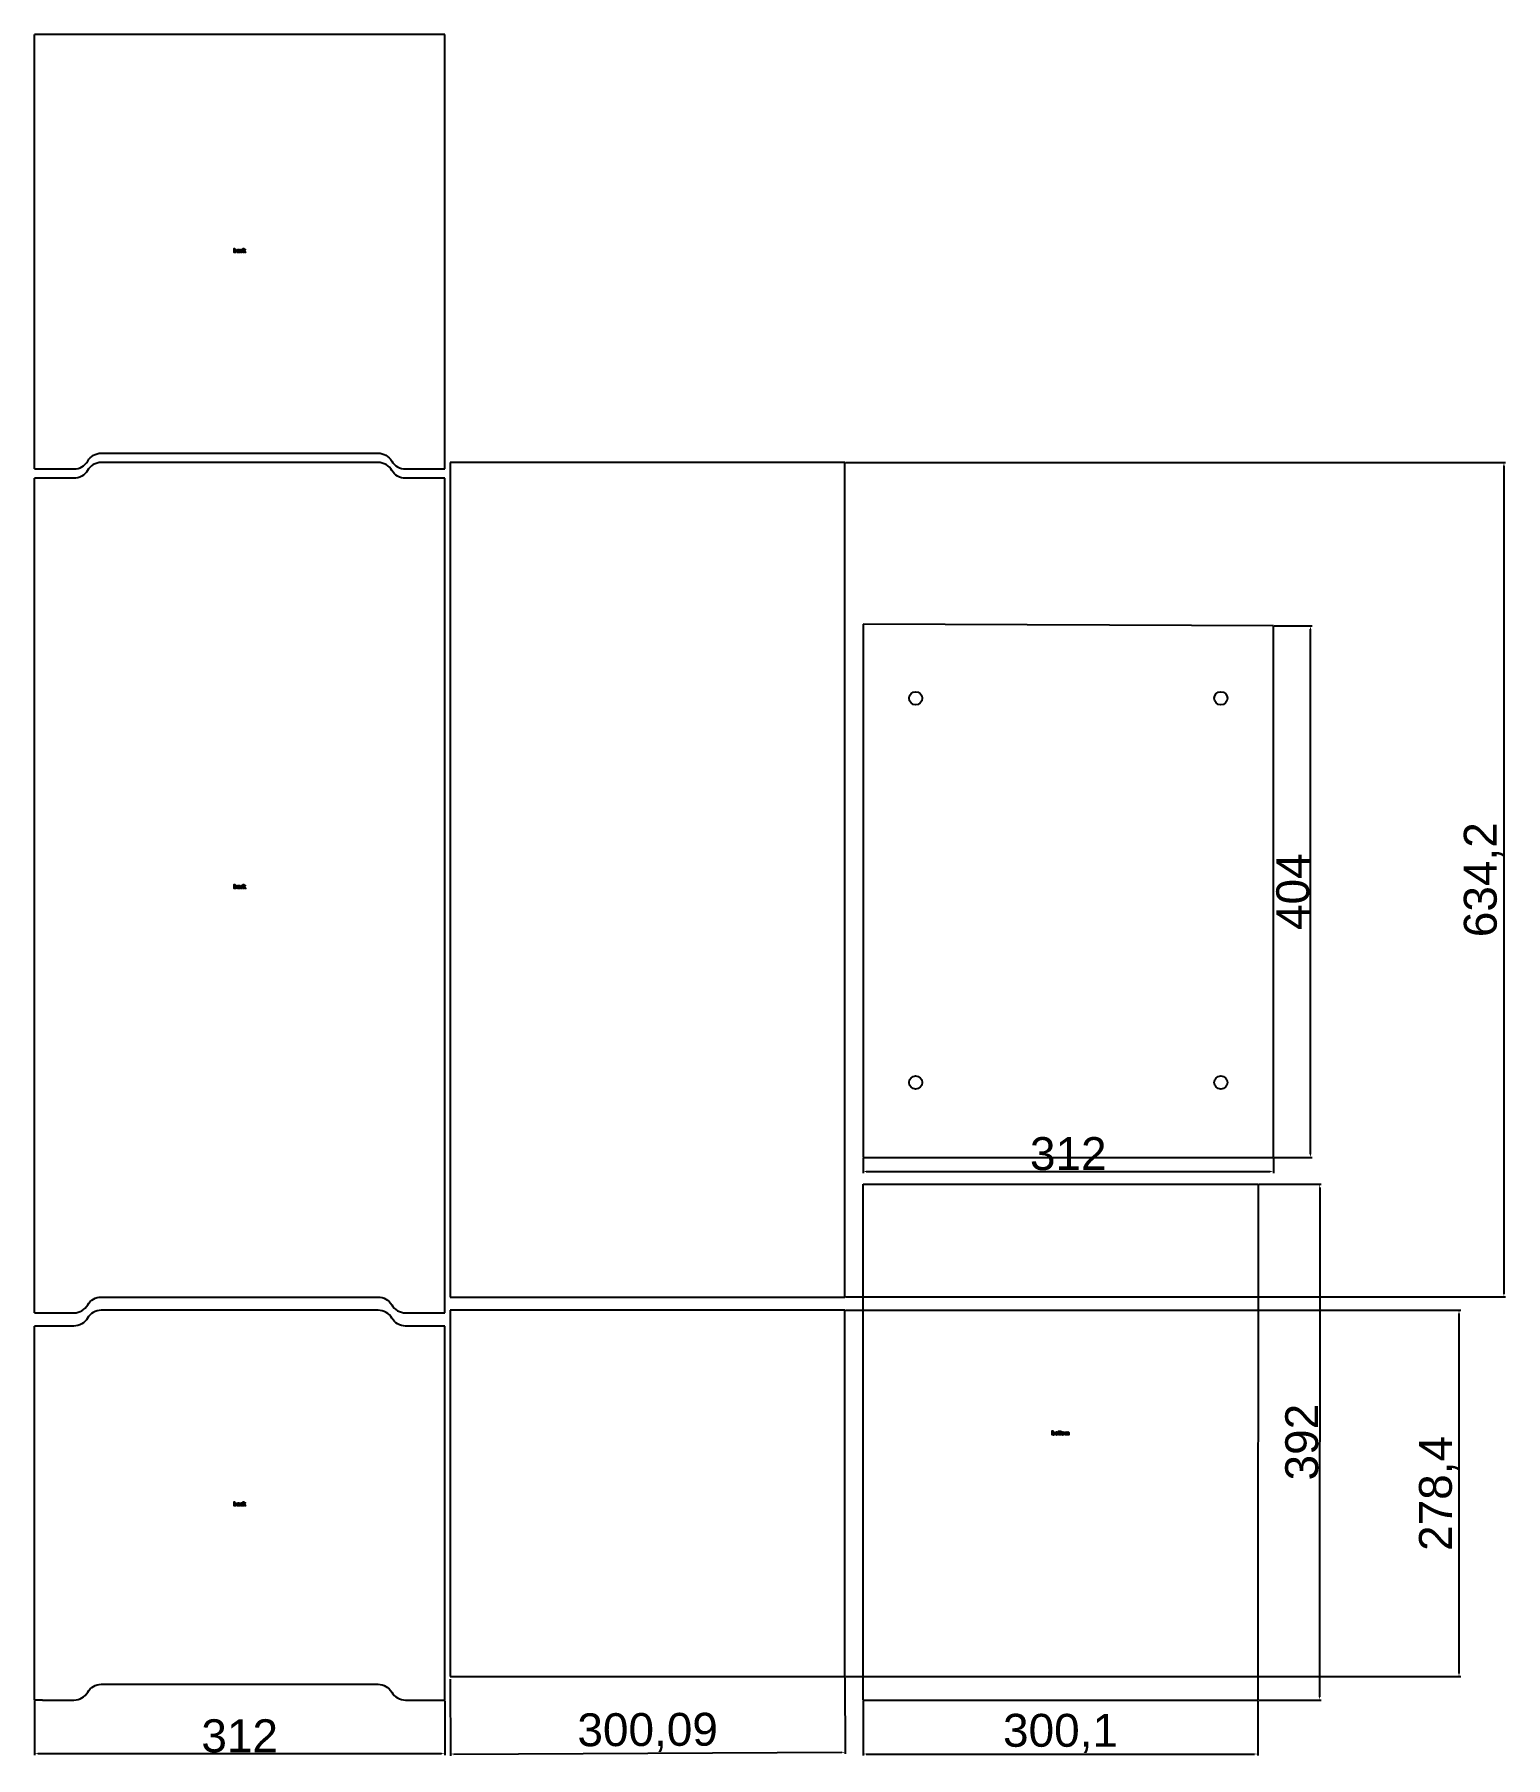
# Model space of a CAD drawing. Header units: millimetres. Extents: x -91 to 6779, y -36 to 1655.
# Drawn here: x 1159 to 2277, y -36 to 1274 of the extents above; entities that cross this region are included whole.
import ezdxf

# ---------------------------------------------------------------- set-up
doc = ezdxf.new("R2010")
doc.units = ezdxf.units.MM
doc.layers.add('Layer_0', color=7, linetype='Continuous')
doc.styles.get("Standard").update_dxf_attribs({"font": 'arial.ttf'})
doc.dimstyles.new('ISO-25', dxfattribs={"dimtxt": 2.5, "dimasz": 2.5, "dimexe": 1.25, "dimexo": 0.625, "dimtad": 1, "dimtxsty": 'Standard', "dimcen": 2.5, "dimadec": 0, "dimazin": 0, "dimtfac": 1, "dimtmove": 0, "dimatfit": 3, "dimfxl": 1, "dimarcsym": 0})

# ---------------------------------------------------------------- blocks, each defined once
blk = doc.blocks.new('*D88')
at = {"layer": 'Defpoints', "color": 0, "transparency": 16777216}
for p in [(1158.5, 8), (1470.5, 8), (1470.5, -32.7)]:
    blk.add_point(p, dxfattribs=at)
at = {"layer": 'Layer_0', "color": 0, "lineweight": -2, "transparency": 16777216}
for p, q in [((1158.5, 7.4), (1158.5, -33.9)), ((1470.5, 7.4), (1470.5, -33.9)), ((1161, -32.7), (1468, -32.7))]:
    blk.add_line(p, q, dxfattribs=at)
at = {"layer": 'Layer_0', "color": 0, "transparency": 16777216}
for points in [[(1161, -32.3), (1161, -33.1), (1158.5, -32.7)], [(1468, -32.3), (1468, -33.1), (1470.5, -32.7)]]:
    blk.add_solid(points, dxfattribs=at)
at = {"layer": 'Layer_0', "color": 0, "transparency": 16777216, "insert": (1314.5, -19.3), "char_height": 25, "attachment_point": 5}
blk.add_mtext('312', dxfattribs=at)
blk = doc.blocks.new('*D89')
at = {"layer": 'Defpoints', "color": 0, "transparency": 16777216}
for p in [(1474.4, 24.4), (1774.5, 25.8), (1774.7, -31.7)]:
    blk.add_point(p, dxfattribs=at)
at = {"layer": 'Layer_0', "color": 0, "lineweight": -2, "transparency": 16777216}
for p, q in [((1474.4, 23.8), (1474.7, -34.3)), ((1774.5, 25.2), (1774.7, -32.9)), ((1477.2, -33), (1772.2, -31.7))]:
    blk.add_line(p, q, dxfattribs=at)
at = {"layer": 'Layer_0', "color": 0, "transparency": 16777216}
for points in [[(1477.2, -32.6), (1477.2, -33.4), (1474.7, -33)], [(1772.2, -31.3), (1772.2, -32.1), (1774.7, -31.7)]]:
    blk.add_solid(points, dxfattribs=at)
at = {"layer": 'Layer_0', "color": 0, "transparency": 16777216, "insert": (1624.6, -16.7), "char_height": 25, "width": 12.128, "attachment_point": 5, "rotation": 0.2618}
blk.add_mtext('300,09', dxfattribs=at)
blk = doc.blocks.new('*D90')
at = {"layer": 'Defpoints', "color": 0, "transparency": 16777216}
for p in [(1788.3, 8), (2088.4, 8), (2088.4, -33)]:
    blk.add_point(p, dxfattribs=at)
at = {"layer": 'Layer_0', "color": 0, "lineweight": -2, "transparency": 16777216}
for p, q in [((1788.3, 7.4), (1788.3, -34.2)), ((2088.4, 7.4), (2088.4, -34.2)), ((1790.8, -33), (2085.9, -33))]:
    blk.add_line(p, q, dxfattribs=at)
at = {"layer": 'Layer_0', "color": 0, "transparency": 16777216}
for points in [[(1790.8, -32.6), (1790.8, -33.4), (1788.3, -33)], [(2085.9, -32.6), (2085.9, -33.4), (2088.4, -33)]]:
    blk.add_solid(points, dxfattribs=at)
at = {"layer": 'Layer_0', "color": 0, "transparency": 16777216, "insert": (1938.4, -17.3), "char_height": 25, "attachment_point": 5}
blk.add_mtext('300,1', dxfattribs=at)
blk = doc.blocks.new('*D91')
at = {"layer": 'Defpoints', "color": 0, "transparency": 16777216}
for p in [(1788.3, 420.3), (2100.3, 420.3), (2100.3, 409.7)]:
    blk.add_point(p, dxfattribs=at)
at = {"layer": 'Layer_0', "color": 0, "lineweight": -2, "transparency": 16777216}
for p, q in [((1788.3, 419.7), (1788.3, 408.4)), ((2100.3, 419.7), (2100.3, 408.4)), ((1790.8, 409.7), (2097.8, 409.7))]:
    blk.add_line(p, q, dxfattribs=at)
at = {"layer": 'Layer_0', "color": 0, "transparency": 16777216}
for points in [[(1790.8, 410.1), (1790.8, 409.2), (1788.3, 409.7)], [(2097.8, 410.1), (2097.8, 409.2), (2100.3, 409.7)]]:
    blk.add_solid(points, dxfattribs=at)
at = {"layer": 'Layer_0', "color": 0, "transparency": 16777216, "insert": (1944.3, 423.1), "char_height": 25, "attachment_point": 5}
blk.add_mtext('312', dxfattribs=at)
blk = doc.blocks.new('*D92')
at = {"layer": 'Defpoints', "color": 0, "transparency": 16777216}
for p in [(2088.5, 400), (2088.4, 8), (2135.3, 8)]:
    blk.add_point(p, dxfattribs=at)
at = {"layer": 'Layer_0', "color": 0, "lineweight": -2, "transparency": 16777216}
for p, q in [((2089.2, 400), (2136.6, 400)), ((2135.4, 397.5), (2135.3, 10.5)), ((2089.1, 8), (2136.5, 8))]:
    blk.add_line(p, q, dxfattribs=at)
at = {"layer": 'Layer_0', "color": 0, "transparency": 16777216}
for points in [[(2135, 397.5), (2135.8, 397.5), (2135.4, 400)], [(2134.9, 10.5), (2135.7, 10.5), (2135.3, 8)]]:
    blk.add_solid(points, dxfattribs=at)
at = {"layer": 'Layer_0', "color": 0, "transparency": 16777216, "insert": (2121.9, 204), "char_height": 25, "attachment_point": 5, "rotation": 89.9858}
blk.add_mtext('392', dxfattribs=at)
blk = doc.blocks.new('*D93')
at = {"layer": 'Defpoints', "color": 0, "transparency": 16777216}
for p in [(2100.3, 824.3), (2128.4, 824.3), (2100.3, 420.3)]:
    blk.add_point(p, dxfattribs=at)
at = {"layer": 'Layer_0', "color": 0, "lineweight": -2, "transparency": 16777216}
for p, q in [((2100.9, 824.3), (2129.7, 824.3)), ((2128.4, 422.8), (2128.4, 821.8)), ((2100.9, 420.3), (2129.7, 420.3))]:
    blk.add_line(p, q, dxfattribs=at)
at = {"layer": 'Layer_0', "color": 0, "transparency": 16777216}
for points in [[(2128, 821.8), (2128.9, 821.8), (2128.4, 824.3)], [(2128, 422.8), (2128.9, 422.8), (2128.4, 420.3)]]:
    blk.add_solid(points, dxfattribs=at)
at = {"layer": 'Layer_0', "color": 0, "transparency": 16777216, "insert": (2115.1, 622.3), "char_height": 25, "attachment_point": 5, "rotation": 90}
blk.add_mtext('404', dxfattribs=at)
blk = doc.blocks.new('*D99')
at = {"layer": 'Defpoints', "color": 0, "transparency": 16777216}
for p in [(1774.5, 948.5), (1774.5, 314.3), (2275.4, 314.3)]:
    blk.add_point(p, dxfattribs=at)
at = {"layer": 'Layer_0', "color": 0, "lineweight": -2, "transparency": 16777216}
for p, q in [((1775.1, 948.5), (2276.7, 948.5)), ((2275.4, 946), (2275.4, 316.8)), ((1775.1, 314.3), (2276.7, 314.3))]:
    blk.add_line(p, q, dxfattribs=at)
at = {"layer": 'Layer_0', "color": 0, "transparency": 16777216}
for points in [[(2275, 946), (2275.9, 946), (2275.4, 948.5)], [(2275, 316.8), (2275.9, 316.8), (2275.4, 314.3)]]:
    blk.add_solid(points, dxfattribs=at)
at = {"layer": 'Layer_0', "color": 0, "transparency": 16777216, "insert": (2259.8, 631.4), "char_height": 25, "attachment_point": 5, "rotation": 90}
blk.add_mtext('634,2', dxfattribs=at)
blk = doc.blocks.new('*D100')
at = {"layer": 'Defpoints', "color": 0, "transparency": 16777216}
for p in [(1774.5, 304.2), (1774.5, 25.8), (2241.3, 25.8)]:
    blk.add_point(p, dxfattribs=at)
at = {"layer": 'Layer_0', "color": 0, "lineweight": -2, "transparency": 16777216}
for p, q in [((1775.1, 304.2), (2242.6, 304.2)), ((2241.3, 301.7), (2241.3, 28.3)), ((1775.1, 25.8), (2242.6, 25.8))]:
    blk.add_line(p, q, dxfattribs=at)
at = {"layer": 'Layer_0', "color": 0, "transparency": 16777216}
for points in [[(2240.9, 301.7), (2241.7, 301.7), (2241.3, 304.2)], [(2240.9, 28.3), (2241.7, 28.3), (2241.3, 25.8)]]:
    blk.add_solid(points, dxfattribs=at)
at = {"layer": 'Layer_0', "color": 0, "transparency": 16777216, "insert": (2225.7, 165), "char_height": 25, "attachment_point": 5, "rotation": 90}
blk.add_mtext('278,4', dxfattribs=at)

msp = doc.modelspace()

# ---------------------------------------------------------------- linework, layer by layer
at = {"layer": 'Layer_0'}
for p, q in [((1158.502, 943.528), (1158.502, 1273.728)), ((1470.502, 943.528), (1470.502, 1273.728)), ((1774.475, 948.456), (1474.392, 948.456)), ((1474.392, 948.456), (1474.392, 314.256)), ((1774.475, 314.256), (1774.475, 948.456)), ((1158.502, 302.256), (1158.502, 936.456)), ((1470.502, 302.256), (1470.502, 936.456)), ((2100.309, 824.322), (1788.309, 825.572)), ((1788.309, 825.572), (1788.309, 420.322)), ((2100.309, 420.322), (2100.309, 824.322)), ((1788.309, 420.322), (2100.309, 420.322)), ((1788.347, 8.01), (1788.444, 400.01)), ((1788.444, 400.01), (2088.544, 400.01)), ((2088.544, 400.01), (2088.447, 8.01)), ((1474.392, 314.256), (1774.475, 314.256)), ((1774.475, 304.21), (1474.392, 304.21)), ((1474.392, 304.21), (1474.392, 25.81)), ((1774.475, 25.81), (1774.475, 304.21)), ((1158.502, 8.01), (1158.502, 292.21)), ((1470.502, 8.01), (1470.502, 292.21)), ((1474.392, 25.81), (1774.475, 25.81)), ((1164.502, 8.01), (1158.502, 8.01)), ((1464.502, 8.01), (1470.502, 8.01)), ((1788.347, 8.01), (2088.447, 8.01))]:
    msp.add_line(p, q, dxfattribs=at)
msp.add_lwpolyline([(1470.502, 1273.728), (1464.502, 1273.728), (1158.502, 1273.728)], dxfattribs=at)
for points in [[(1310.612, 1108.077), (1310.264, 1108.077), (1310.264, 1111.128), (1310.639, 1111.128), (1310.639, 1110.039, -0.22828701), (1311.244, 1110.337, -0.1064095), (1311.63, 1110.255, -0.12007545), (1311.93, 1110.024, -0.09072727), (1312.114, 1109.665, -0.07685736), (1312.181, 1109.216), (1312.163, 1108.948), (1312.11, 1108.712), (1312.023, 1108.509), (1311.9, 1108.338, -0.21174555), (1311.226, 1108.028, -0.24805131), (1310.612, 1108.354), (1310.612, 1108.077)], [(1310.608, 1109.199), (1310.614, 1109.014), (1310.635, 1108.857), (1310.669, 1108.727), (1310.716, 1108.625, 0.26119708), (1311.194, 1108.335, 0.22170643), (1311.619, 1108.549), (1311.697, 1108.668), (1311.753, 1108.814), (1311.787, 1108.986), (1311.798, 1109.184), (1311.787, 1109.387), (1311.755, 1109.56), (1311.701, 1109.706), (1311.626, 1109.823, 0.22258466), (1311.211, 1110.029, 0.22170628), (1310.787, 1109.816), (1310.708, 1109.697), (1310.652, 1109.555), (1310.619, 1109.389), (1310.608, 1109.199)], [(1314.095, 1108.35, -0.08590157), (1313.694, 1108.1, -0.09067963), (1313.281, 1108.028), (1313.109, 1108.039), (1312.959, 1108.072), (1312.83, 1108.128), (1312.721, 1108.205, -0.21123953), (1312.526, 1108.66, -0.12645243), (1312.6, 1108.956, -0.11846675), (1312.793, 1109.172, -0.0814395), (1313.063, 1109.295, -0.03435076), (1313.395, 1109.351), (1313.607, 1109.379), (1313.789, 1109.41), (1313.941, 1109.444), (1314.063, 1109.48, 0.00675559), (1314.065, 1109.578), (1314.039, 1109.773), (1313.959, 1109.9), (1313.879, 1109.956), (1313.781, 1109.995), (1313.666, 1110.019), (1313.533, 1110.027), (1313.303, 1110.004), (1313.143, 1109.934), (1313.033, 1109.806), (1312.956, 1109.607), (1312.59, 1109.657, -0.11555382), (1312.755, 1110.036, -0.13971754), (1313.085, 1110.259, -0.08673303), (1313.587, 1110.337, -0.09025865), (1314.047, 1110.27, -0.13101446), (1314.307, 1110.103, -0.11974419), (1314.423, 1109.848, -0.04833942), (1314.442, 1109.503), (1314.442, 1109.003), (1314.443, 1108.766), (1314.448, 1108.577), (1314.455, 1108.436), (1314.466, 1108.343, 0.08451292), (1314.561, 1108.077), (1314.169, 1108.077, -0.08958439), (1314.095, 1108.35)], [(1314.063, 1109.186, -0.061484), (1313.452, 1109.045, 0.06684125), (1313.125, 1108.97, 0.14723766), (1312.977, 1108.848, 0.14498271), (1312.925, 1108.67, 0.21542424), (1313.039, 1108.421), (1313.178, 1108.346), (1313.37, 1108.321, 0.12865365), (1313.755, 1108.416, 0.15385996), (1314.003, 1108.675, 0.11140387), (1314.063, 1109.049), (1314.063, 1109.186)], [(1316.481, 1108.887), (1316.849, 1108.839, -0.17677277), (1316.54, 1108.243, -0.1803616), (1315.929, 1108.028, -0.20837619), (1315.2, 1108.324), (1315.079, 1108.488), (1314.993, 1108.685), (1314.942, 1108.913), (1314.924, 1109.174, -0.10439286), (1315.043, 1109.8, -0.16371237), (1315.404, 1110.203, -0.12708743), (1315.931, 1110.337, -0.16958913), (1316.52, 1110.155, -0.1790306), (1316.814, 1109.638), (1316.449, 1109.582, 0.16049488), (1316.265, 1109.917, 0.17802608), (1315.946, 1110.029, 0.21674816), (1315.486, 1109.826), (1315.409, 1109.71), (1315.354, 1109.564), (1315.32, 1109.389), (1315.309, 1109.184), (1315.32, 1108.977), (1315.352, 1108.8), (1315.405, 1108.653), (1315.48, 1108.537, 0.2207343), (1315.925, 1108.335, 0.18747802), (1316.293, 1108.471), (1316.361, 1108.547), (1316.414, 1108.642), (1316.454, 1108.755), (1316.481, 1108.887)], [(1158.502, 943.528), (1188.502, 943.528), (1188.502, 943.528, 0.13168013), (1194.552, 945.149), (1194.552, 945.149, 0.1315982), (1198.981, 949.578), (1198.981, 949.578, -0.13163652), (1203.337, 953.934), (1203.337, 953.934, -0.13160806), (1209.287, 955.528), (1419.717, 955.528), (1419.717, 955.528, -0.13160876), (1425.667, 953.934), (1425.667, 953.934, -0.13163565), (1430.023, 949.578), (1430.023, 949.578, 0.13159949), (1434.452, 945.149), (1434.452, 945.149, 0.13168058), (1440.502, 943.528), (1470.502, 943.528)], [(1470.502, 936.456), (1440.502, 936.456), (1440.502, 936.456, -0.13160876), (1434.552, 938.05), (1434.552, 938.05, -0.13153454), (1430.196, 942.406), (1430.196, 942.406, 0.13165979), (1425.767, 946.835), (1425.767, 946.835, 0.13167425), (1419.717, 948.456), (1209.287, 948.456), (1209.287, 948.456, 0.13167357), (1203.237, 946.835), (1203.237, 946.835, 0.13165804), (1198.808, 942.406), (1198.808, 942.406, -0.13153476), (1194.452, 938.05), (1194.452, 938.05, -0.13160829), (1188.502, 936.456), (1158.502, 936.456)], [(1310.712, 624.805), (1310.364, 624.805), (1310.364, 627.856), (1310.739, 627.856), (1310.739, 626.767, -0.22828701), (1311.344, 627.065, -0.1064095), (1311.73, 626.983, -0.12007545), (1312.03, 626.752, -0.09072727), (1312.214, 626.393, -0.07685736), (1312.281, 625.944), (1312.263, 625.676), (1312.21, 625.44), (1312.123, 625.237), (1312, 625.066, -0.21174555), (1311.326, 624.756, -0.24805131), (1310.712, 625.082), (1310.712, 624.805)], [(1310.708, 625.927), (1310.714, 625.742), (1310.735, 625.585), (1310.769, 625.455), (1310.816, 625.353, 0.26119708), (1311.294, 625.063, 0.22170643), (1311.719, 625.277), (1311.797, 625.396), (1311.853, 625.542), (1311.887, 625.714), (1311.898, 625.912), (1311.887, 626.115), (1311.855, 626.288), (1311.801, 626.434), (1311.726, 626.551, 0.22258466), (1311.311, 626.757, 0.22170628), (1310.887, 626.544), (1310.808, 626.425), (1310.752, 626.283), (1310.719, 626.117), (1310.708, 625.927)], [(1314.194, 625.078, -0.08590157), (1313.794, 624.828, -0.09067963), (1313.381, 624.756), (1313.209, 624.767), (1313.059, 624.8), (1312.93, 624.856), (1312.821, 624.933, -0.21123953), (1312.626, 625.388, -0.12645243), (1312.7, 625.685, -0.11846675), (1312.893, 625.9, -0.0814395), (1313.163, 626.023, -0.03435076), (1313.495, 626.079), (1313.707, 626.107), (1313.889, 626.138), (1314.041, 626.172), (1314.163, 626.208, 0.00675559), (1314.165, 626.306), (1314.139, 626.501), (1314.059, 626.628), (1313.979, 626.684), (1313.881, 626.723), (1313.766, 626.747), (1313.633, 626.755), (1313.403, 626.732), (1313.243, 626.662), (1313.133, 626.534), (1313.056, 626.335), (1312.69, 626.385, -0.11555382), (1312.855, 626.764, -0.13971754), (1313.185, 626.987, -0.08673303), (1313.687, 627.065, -0.09025865), (1314.147, 626.998, -0.13101447), (1314.407, 626.831, -0.11974419), (1314.523, 626.576, -0.04833942), (1314.542, 626.231), (1314.542, 625.731), (1314.543, 625.494), (1314.548, 625.305), (1314.555, 625.164), (1314.566, 625.071, 0.08451292), (1314.661, 624.805), (1314.269, 624.805, -0.08958439), (1314.194, 625.078)], [(1314.163, 625.914, -0.061484), (1313.552, 625.773, 0.06684125), (1313.225, 625.698, 0.14723766), (1313.077, 625.576, 0.14498271), (1313.025, 625.398, 0.21542424), (1313.139, 625.149), (1313.278, 625.074), (1313.47, 625.049, 0.12865365), (1313.855, 625.144, 0.15385996), (1314.103, 625.403, 0.11140387), (1314.163, 625.777), (1314.163, 625.914)], [(1316.581, 625.615), (1316.949, 625.567, -0.17677277), (1316.64, 624.971, -0.1803616), (1316.029, 624.756, -0.20837619), (1315.3, 625.052), (1315.179, 625.216), (1315.093, 625.413), (1315.042, 625.641), (1315.024, 625.902, -0.10439286), (1315.143, 626.528, -0.16371237), (1315.504, 626.931, -0.12708743), (1316.031, 627.065, -0.16958913), (1316.62, 626.883, -0.1790306), (1316.914, 626.366), (1316.549, 626.31, 0.16049488), (1316.365, 626.645, 0.17802608), (1316.046, 626.757, 0.21674816), (1315.586, 626.554), (1315.509, 626.438), (1315.454, 626.292), (1315.42, 626.117), (1315.409, 625.912), (1315.42, 625.705), (1315.452, 625.528), (1315.505, 625.381), (1315.58, 625.265, 0.2207343), (1316.025, 625.063, 0.18747802), (1316.393, 625.199), (1316.461, 625.275), (1316.514, 625.37), (1316.554, 625.484), (1316.581, 625.615)], [(1158.502, 302.256), (1188.502, 302.256), (1188.502, 302.256, 0.13167894), (1194.552, 303.877), (1194.552, 303.877, 0.13160007), (1198.981, 308.306), (1198.981, 308.306, -0.13163645), (1203.337, 312.662), (1203.337, 312.662, -0.13160725), (1209.287, 314.256), (1419.717, 314.256), (1419.717, 314.256, -0.13160795), (1425.667, 312.662), (1425.667, 312.662, -0.13163558), (1430.023, 308.306), (1430.023, 308.306, 0.13160137), (1434.452, 303.877), (1434.452, 303.877, 0.1316794), (1440.502, 302.256), (1470.502, 302.256)], [(1470.502, 292.21), (1440.502, 292.21), (1440.502, 292.21, -0.13160876), (1434.552, 293.804), (1434.552, 293.804, -0.13153454), (1430.196, 298.16), (1430.196, 298.16, 0.13166611), (1425.767, 302.589), (1425.767, 302.589, 0.13168058), (1419.717, 304.21), (1209.287, 304.21), (1209.287, 304.21, 0.1316799), (1203.237, 302.589), (1203.237, 302.589, 0.13166436), (1198.808, 298.16), (1198.808, 298.16, -0.13153476), (1194.452, 293.804), (1194.452, 293.804, -0.13160829), (1188.502, 292.21), (1158.502, 292.21)], [(1932.512, 209.46), (1932.164, 209.46), (1932.164, 212.51), (1932.539, 212.51), (1932.539, 211.422, -0.22828701), (1933.144, 211.719, -0.10640932), (1933.53, 211.637, -0.12007545), (1933.83, 211.406, -0.09072727), (1934.014, 211.047, -0.07685736), (1934.08, 210.598), (1934.063, 210.33), (1934.01, 210.094), (1933.922, 209.891), (1933.8, 209.72, -0.21174555), (1933.125, 209.41, -0.24805091), (1932.512, 209.737), (1932.512, 209.46)], [(1932.507, 210.581), (1932.514, 210.396), (1932.535, 210.239), (1932.568, 210.109), (1932.616, 210.007, 0.26119732), (1933.094, 209.718, 0.22170643), (1933.519, 209.931), (1933.597, 210.051), (1933.653, 210.197), (1933.686, 210.369), (1933.698, 210.567), (1933.687, 210.769), (1933.655, 210.943), (1933.601, 211.088), (1933.526, 211.205, 0.22258466), (1933.111, 211.411, 0.22170654), (1932.686, 211.198), (1932.608, 211.08), (1932.552, 210.937), (1932.519, 210.771), (1932.507, 210.581)], [(1934.413, 210.565), (1934.434, 210.852), (1934.498, 211.099), (1934.605, 211.306), (1934.754, 211.474, -0.17965263), (1935.449, 211.719, -0.2030551), (1936.194, 211.421), (1936.321, 211.257), (1936.411, 211.065), (1936.465, 210.845), (1936.483, 210.596), (1936.475, 210.394), (1936.451, 210.215), (1936.411, 210.058), (1936.355, 209.925, -0.14687035), (1935.983, 209.545, -0.12699892), (1935.449, 209.41, -0.2040126), (1934.699, 209.707), (1934.574, 209.873), (1934.485, 210.07), (1934.431, 210.301), (1934.413, 210.565)], [(1934.798, 210.565), (1934.81, 210.366), (1934.844, 210.193), (1934.902, 210.048), (1934.983, 209.929, 0.21599839), (1935.449, 209.718, 0.21663559), (1935.913, 209.93), (1935.994, 210.05), (1936.052, 210.198), (1936.087, 210.374), (1936.098, 210.577), (1936.087, 210.77), (1936.052, 210.937), (1935.994, 211.08), (1935.912, 211.198, 0.21527142), (1935.449, 211.409, 0.2153578), (1934.983, 211.199), (1934.902, 211.081), (1934.844, 210.935), (1934.81, 210.763), (1934.798, 210.565)], [(1937.756, 209.795), (1937.81, 209.464, -0.05192066), (1937.527, 209.431, -0.13102693), (1937.211, 209.495, -0.16107324), (1937.053, 209.665), (1937.033, 209.732), (1937.019, 209.828), (1937.01, 209.953), (1937.007, 210.107), (1937.007, 211.378), (1936.733, 211.378), (1936.733, 211.669), (1937.007, 211.669), (1937.007, 212.217), (1937.38, 212.441), (1937.38, 211.669), (1937.756, 211.669), (1937.756, 211.378), (1937.38, 211.378), (1937.38, 210.086, 0.10226216), (1937.399, 209.88, 0.1560786), (1937.464, 209.807, 0.13680061), (1937.592, 209.78, 0.0354894), (1937.756, 209.795)], [(1938.949, 209.795), (1939.003, 209.464, -0.05192066), (1938.72, 209.431, -0.13102623), (1938.404, 209.495, -0.16107401), (1938.246, 209.665), (1938.226, 209.732), (1938.212, 209.828), (1938.203, 209.953), (1938.2, 210.107), (1938.2, 211.378), (1937.926, 211.378), (1937.926, 211.669), (1938.2, 211.669), (1938.2, 212.217), (1938.573, 212.441), (1938.573, 211.669), (1938.949, 211.669), (1938.949, 211.378), (1938.573, 211.378), (1938.573, 210.086, 0.10226216), (1938.593, 209.88, 0.15608041), (1938.657, 209.807, 0.13680241), (1938.785, 209.78, 0.0354894), (1938.949, 209.795)], [(1939.185, 210.565), (1939.207, 210.852), (1939.271, 211.099), (1939.377, 211.306), (1939.527, 211.474, -0.17965247), (1940.221, 211.719, -0.20305542), (1940.966, 211.421), (1941.093, 211.257), (1941.183, 211.065), (1941.237, 210.845), (1941.256, 210.596), (1941.248, 210.394), (1941.224, 210.215), (1941.184, 210.058), (1941.128, 209.925, -0.14687067), (1940.755, 209.545, -0.12699861), (1940.221, 209.41, -0.20401292), (1939.471, 209.707), (1939.346, 209.873), (1939.257, 210.07), (1939.203, 210.301), (1939.185, 210.565)], [(1939.57, 210.565), (1939.582, 210.366), (1939.617, 210.193), (1939.674, 210.048), (1939.755, 209.929, 0.21599789), (1940.221, 209.718, 0.21663509), (1940.685, 209.93), (1940.766, 210.05), (1940.824, 210.198), (1940.859, 210.374), (1940.871, 210.577), (1940.859, 210.77), (1940.824, 210.937), (1940.766, 211.08), (1940.684, 211.198, 0.21527217), (1940.221, 211.409, 0.2153573), (1939.755, 211.199), (1939.674, 211.081), (1939.617, 210.935), (1939.582, 210.763), (1939.57, 210.565)], [(1310.612, 155.56), (1310.264, 155.56), (1310.264, 158.61), (1310.639, 158.61), (1310.639, 157.522, -0.22828701), (1311.244, 157.819, -0.1064095), (1311.63, 157.737, -0.12007545), (1311.93, 157.506, -0.09072727), (1312.114, 157.147, -0.07685736), (1312.181, 156.698), (1312.163, 156.43), (1312.11, 156.194), (1312.023, 155.991), (1311.9, 155.82, -0.21174555), (1311.226, 155.51, -0.24805131), (1310.612, 155.836), (1310.612, 155.56)], [(1310.608, 156.681), (1310.614, 156.496), (1310.635, 156.339), (1310.669, 156.209), (1310.716, 156.107, 0.26119708), (1311.194, 155.818, 0.22170643), (1311.619, 156.031), (1311.697, 156.151), (1311.753, 156.297), (1311.787, 156.469), (1311.798, 156.667), (1311.787, 156.869), (1311.755, 157.043), (1311.701, 157.188), (1311.626, 157.305, 0.22258466), (1311.211, 157.511, 0.22170628), (1310.787, 157.298), (1310.708, 157.18), (1310.652, 157.037), (1310.619, 156.871), (1310.608, 156.681)], [(1314.095, 155.832, -0.08590157), (1313.694, 155.583, -0.09067963), (1313.281, 155.51), (1313.109, 155.521), (1312.959, 155.554), (1312.83, 155.61), (1312.721, 155.688, -0.21123953), (1312.526, 156.142, -0.12645243), (1312.6, 156.439, -0.11846675), (1312.793, 156.654, -0.0814395), (1313.063, 156.777, -0.03435076), (1313.395, 156.833), (1313.607, 156.861), (1313.789, 156.892), (1313.941, 156.926), (1314.063, 156.962, 0.00675559), (1314.065, 157.06), (1314.039, 157.255), (1313.959, 157.382), (1313.879, 157.438), (1313.781, 157.478), (1313.666, 157.501), (1313.533, 157.509), (1313.303, 157.486), (1313.143, 157.417), (1313.033, 157.288), (1312.956, 157.089), (1312.59, 157.139, -0.11555382), (1312.755, 157.519, -0.13971754), (1313.085, 157.741, -0.08673303), (1313.587, 157.819, -0.09025865), (1314.047, 157.753, -0.13101446), (1314.307, 157.585, -0.11974419), (1314.423, 157.33, -0.04833942), (1314.442, 156.985), (1314.442, 156.486), (1314.443, 156.249), (1314.448, 156.059), (1314.455, 155.918), (1314.466, 155.825, 0.08451292), (1314.561, 155.56), (1314.169, 155.56, -0.08958439), (1314.095, 155.832)], [(1316.481, 156.369), (1316.849, 156.321, -0.17677277), (1316.54, 155.725, -0.1803616), (1315.929, 155.51, -0.20837619), (1315.2, 155.806), (1315.079, 155.971), (1314.993, 156.167), (1314.942, 156.396), (1314.924, 156.656, -0.10439286), (1315.043, 157.283, -0.16371237), (1315.404, 157.685, -0.12708743), (1315.931, 157.819, -0.16958913), (1316.52, 157.637, -0.1790306), (1316.814, 157.12), (1316.449, 157.064, 0.16049488), (1316.265, 157.399, 0.17802608), (1315.946, 157.511, 0.21674816), (1315.486, 157.309), (1315.409, 157.192), (1315.354, 157.047), (1315.32, 156.871), (1315.309, 156.667), (1315.32, 156.459), (1315.352, 156.282), (1315.405, 156.136), (1315.48, 156.02, 0.2207343), (1315.925, 155.818, 0.18747802), (1316.293, 155.953), (1316.361, 156.03), (1316.414, 156.125), (1316.454, 156.238), (1316.481, 156.369)], [(1314.063, 156.669, -0.061484), (1313.452, 156.527, 0.06684125), (1313.125, 156.452, 0.14723766), (1312.977, 156.331, 0.14498271), (1312.925, 156.153, 0.21542424), (1313.039, 155.903), (1313.178, 155.828), (1313.37, 155.803, 0.12865365), (1313.755, 155.898, 0.15385996), (1314.003, 156.157, 0.11140387), (1314.063, 156.531), (1314.063, 156.669)], [(1164.502, 8.01), (1188.502, 8.01), (1188.502, 8.01, 0.13168013), (1194.552, 9.631), (1194.552, 9.631, 0.1315982), (1198.981, 14.06), (1198.981, 14.06, -0.13163652), (1203.337, 18.416), (1203.337, 18.416, -0.13160806), (1209.287, 20.01), (1419.717, 20.01), (1419.717, 20.01, -0.13160876), (1425.667, 18.416), (1425.667, 18.416, -0.13163565), (1430.023, 14.06), (1430.023, 14.06, 0.13159949), (1434.452, 9.631), (1434.452, 9.631, 0.13168058), (1440.502, 8.01), (1464.502, 8.01)]]:
    msp.add_lwpolyline(points, format="xyb", dxfattribs=at)
for points in [[(1317.171, 1108.077), (1317.171, 1111.128), (1317.546, 1111.128), (1317.546, 1109.388), (1318.432, 1110.287), (1318.917, 1110.287), (1318.072, 1109.467), (1319.002, 1108.077), (1318.54, 1108.077), (1317.81, 1109.207), (1317.546, 1108.953), (1317.546, 1108.077)], [(1317.271, 624.805), (1317.271, 627.856), (1317.646, 627.856), (1317.646, 626.116), (1318.532, 627.015), (1319.017, 627.015), (1318.172, 626.195), (1319.102, 624.805), (1318.64, 624.805), (1317.91, 625.935), (1317.646, 625.681), (1317.646, 624.805)], [(1317.171, 155.56), (1317.171, 158.61), (1317.546, 158.61), (1317.546, 156.871), (1318.432, 157.769), (1318.917, 157.769), (1318.072, 156.95), (1319.002, 155.56), (1318.54, 155.56), (1317.81, 156.69), (1317.546, 156.436), (1317.546, 155.56)]]:
    msp.add_lwpolyline(points, close=True, dxfattribs=at)
msp.add_lwpolyline([(1941.711, 209.46), (1941.711, 211.669), (1942.046, 211.669), (1942.046, 211.359, -0.12082344), (1942.323, 211.62, -0.13068465), (1942.716, 211.719, -0.14492172), (1943.118, 211.617, -0.16559185), (1943.34, 211.332), (1943.481, 211.502), (1943.642, 211.623), (1943.822, 211.695), (1944.022, 211.719), (1944.177, 211.708), (1944.313, 211.674), (1944.43, 211.617), (1944.528, 211.537), (1944.605, 211.434), (1944.661, 211.306), (1944.694, 211.154), (1944.705, 210.977), (1944.705, 209.46), (1944.332, 209.46), (1944.332, 210.852, 0.08847942), (1944.296, 211.175, 0.16530749), (1944.164, 211.334, 0.14155786), (1943.939, 211.395, 0.19978762), (1943.552, 211.24), (1943.485, 211.151), (1943.437, 211.038), (1943.408, 210.902), (1943.398, 210.744), (1943.398, 209.46), (1943.024, 209.46), (1943.024, 210.895), (1943.001, 211.114), (1942.932, 211.27), (1942.879, 211.325), (1942.812, 211.364), (1942.729, 211.387), (1942.633, 211.395, 0.139675), (1942.34, 211.311, 0.16535842), (1942.146, 211.068, 0.090292), (1942.085, 210.606), (1942.085, 209.46)], format="xyb", close=True, dxfattribs=at)
for centre in [(1828.309, 769.259), (2060.309, 769.259), (1828.309, 477.259), (2060.309, 477.259)]:
    msp.add_circle(centre, 5, dxfattribs=at)

# ---------------------------------------------------------------- dimensions: what is measured, and where the dimension line sits
for base, p1, p2, picture, middle in [((2275.435, 314.256), (1774.475, 948.456), (1774.475, 314.256), '*D99', (2259.786, 631.356)), ((2128.45, 824.322), (2100.309, 420.322), (2100.309, 824.322), '*D93', (2115.06, 622.322)), ((2241.326, 25.81), (1774.475, 304.21), (1774.475, 25.81), '*D100', (2225.677, 165.01))]:
    dim = msp.add_linear_dim(base=base, p1=p1, p2=p2, angle=90, dimstyle='ISO-25', override={"dimtxt": 25}, dxfattribs=at)
    dim.commit()
    dim.dimension.update_dxf_attribs({"geometry": picture, "text_midpoint": middle})
for base, p1, p2, picture, middle in [((2100.309, 409.665), (1788.309, 420.322), (2100.309, 420.322), '*D91', (1944.309, 423.063)), ((1470.502, -32.67), (1158.502, 8.01), (1470.502, 8.01), '*D88', (1314.502, -19.272)), ((2088.447, -32.978), (1788.347, 8.01), (2088.447, 8.01), '*D90', (1938.397, -17.329))]:
    dim = msp.add_linear_dim(base=base, p1=p1, p2=p2, dimstyle='ISO-25', override={"dimtxt": 25}, dxfattribs=at)
    dim.commit()
    dim.dimension.update_dxf_attribs({"geometry": picture, "text_midpoint": middle})
for p1, p2, distance, picture, middle in [((2088.544, 400.01), (2088.447, 8.01), 46.825, '*D92', (2121.923, 204.002)), ((1474.392, 24.439), (1774.475, 25.81), -57.469, '*D89', (1624.624, -16.696))]:
    dim = msp.add_aligned_dim(p1=p1, p2=p2, distance=distance, dimstyle='ISO-25', override={"dimtxt": 25}, dxfattribs=at)
    dim.commit()
    dim.dimension.update_dxf_attribs({"geometry": picture, "text_midpoint": middle})

doc.saveas('drawing.dxf')
